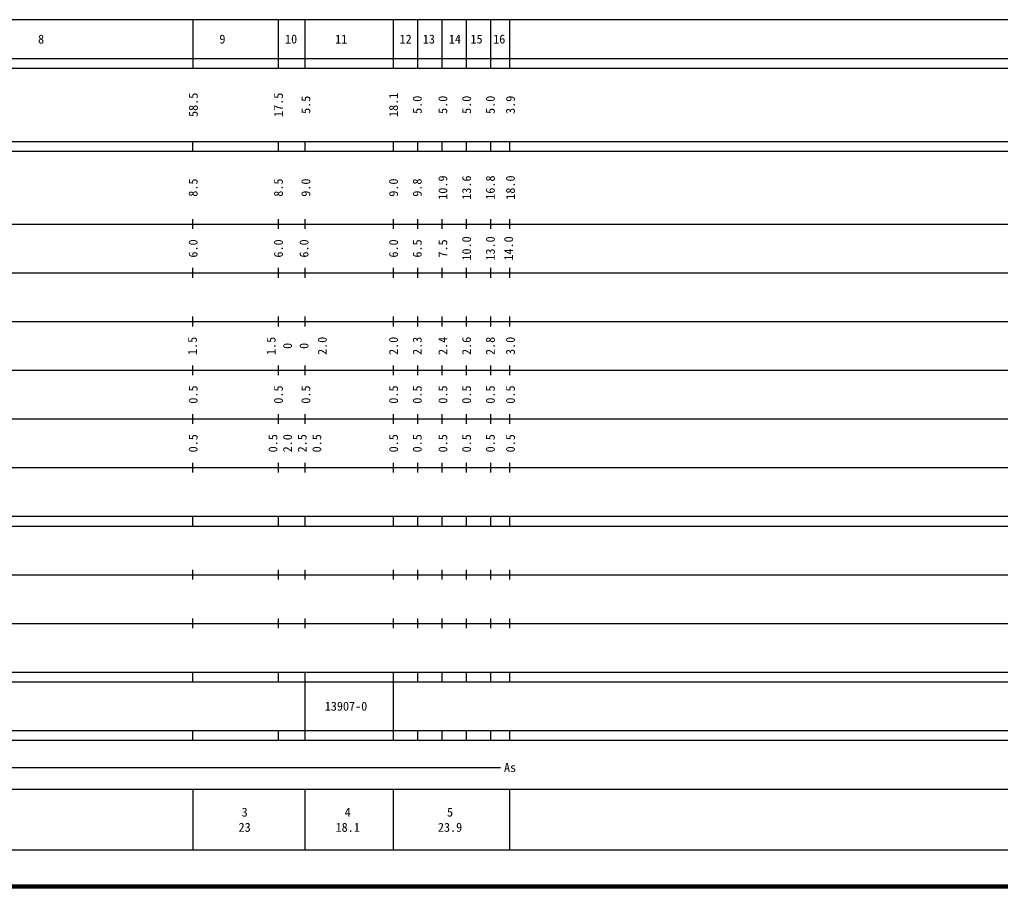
# Model space of a CAD drawing. Units: millimetres on the paper, enlarged 1000 times. Extents: x 40000 to 680000, y 20000 to 380000.
# Drawn here: x 232437 to 433750, y 20000 to 198000 of the extents above; entities that cross this region are included whole.
import ezdxf
from ezdxf.enums import TextEntityAlignment as Align

# ---------------------------------------------------------------- set-up
doc = ezdxf.new("R2010")
doc.units = ezdxf.units.MM
doc.header["$LTSCALE"] = 1000
doc.layers.add('M-TTL', color=2, linetype='Continuous', lineweight=140)
doc.layers.add('M-TTL-BAND', color=7, linetype='Continuous', lineweight=25)
doc.styles.add('ＭＳ ゴシック', font='')
doc.styles.get('ＭＳ ゴシック').set_extended_font_data('MS Gothic')

msp = doc.modelspace()

# ---------------------------------------------------------------- linework, layer by layer
at = {"layer": 'M-TTL'}
msp.add_line((40000, 20000), (680000, 20000), dxfattribs=at)
at = {"layer": 'M-TTL-BAND'}
for p, q in [((68000, 198000), (579000, 198000)), ((268000, 198000), (268000, 188000)), ((285500, 198000), (285500, 188000)), ((291000, 198000), (291000, 188000)), ((309100, 198000), (309100, 188000)), ((314100, 198000), (314100, 188000)), ((319100, 198000), (319100, 188000)), ((324100, 198000), (324100, 188000)), ((329100, 198000), (329100, 188000)), ((333000, 198000), (333000, 188000)), ((40000, 190000), (579000, 190000)), ((40000, 188000), (579000, 188000)), ((40000, 173000), (579000, 173000)), ((268000, 171000), (268000, 173000)), ((285500, 173000), (285500, 171000)), ((291000, 173000), (291000, 171000)), ((309100, 173000), (309100, 171000)), ((314100, 173000), (314100, 171000)), ((319100, 173000), (319100, 171000)), ((324100, 173000), (324100, 171000)), ((329100, 173000), (329100, 171000)), ((333000, 173000), (333000, 171000)), ((40000, 171000), (579000, 171000)), ((40000, 156000), (579000, 156000)), ((268000, 155000), (268000, 157000)), ((285500, 157000), (285500, 155000)), ((291000, 157000), (291000, 155000)), ((309100, 157000), (309100, 155000)), ((314100, 157000), (314100, 155000)), ((319100, 157000), (319100, 155000)), ((324100, 157000), (324100, 155000)), ((329100, 157000), (329100, 155000)), ((333000, 157000), (333000, 155000)), ((268000, 145000), (268000, 147000)), ((285500, 147000), (285500, 145000)), ((291000, 147000), (291000, 145000)), ((309100, 147000), (309100, 145000)), ((314100, 147000), (314100, 145000)), ((319100, 147000), (319100, 145000)), ((324100, 147000), (324100, 145000)), ((329100, 147000), (329100, 145000)), ((333000, 147000), (333000, 145000)), ((46000, 146000), (579000, 146000)), ((268000, 135000), (268000, 137000)), ((285500, 137000), (285500, 135000)), ((291000, 137000), (291000, 135000)), ((309100, 137000), (309100, 135000)), ((314100, 137000), (314100, 135000)), ((319100, 137000), (319100, 135000)), ((324100, 137000), (324100, 135000)), ((329100, 137000), (329100, 135000)), ((333000, 137000), (333000, 135000)), ((52000, 136000), (579000, 136000)), ((268000, 125000), (268000, 127000)), ((285500, 127000), (285500, 125000)), ((291000, 127000), (291000, 125000)), ((309100, 127000), (309100, 125000)), ((314100, 127000), (314100, 125000)), ((319100, 127000), (319100, 125000)), ((324100, 127000), (324100, 125000)), ((329100, 127000), (329100, 125000)), ((333000, 127000), (333000, 125000)), ((46000, 126000), (579000, 126000)), ((268000, 115000), (268000, 117000)), ((285500, 117000), (285500, 115000)), ((291000, 117000), (291000, 115000)), ((309100, 117000), (309100, 115000)), ((314100, 117000), (314100, 115000)), ((319100, 117000), (319100, 115000)), ((324100, 117000), (324100, 115000)), ((329100, 117000), (329100, 115000)), ((333000, 117000), (333000, 115000)), ((52000, 116000), (579000, 116000)), ((268000, 105000), (268000, 107000)), ((285500, 107000), (285500, 105000)), ((291000, 107000), (291000, 105000)), ((309100, 107000), (309100, 105000)), ((314100, 107000), (314100, 105000)), ((319100, 107000), (319100, 105000)), ((324100, 107000), (324100, 105000)), ((329100, 107000), (329100, 105000)), ((333000, 107000), (333000, 105000)), ((46000, 106000), (579000, 106000)), ((40000, 96000), (579000, 96000)), ((268000, 94000), (268000, 96000)), ((285500, 96000), (285500, 94000)), ((291000, 96000), (291000, 94000)), ((309100, 96000), (309100, 94000)), ((314100, 96000), (314100, 94000)), ((319100, 96000), (319100, 94000)), ((324100, 96000), (324100, 94000)), ((329100, 96000), (329100, 94000)), ((333000, 96000), (333000, 94000)), ((40000, 94000), (579000, 94000)), ((268000, 83000), (268000, 85000)), ((285500, 85000), (285500, 83000)), ((291000, 85000), (291000, 83000)), ((309100, 85000), (309100, 83000)), ((314100, 85000), (314100, 83000)), ((319100, 85000), (319100, 83000)), ((324100, 85000), (324100, 83000)), ((329100, 85000), (329100, 83000)), ((333000, 85000), (333000, 83000)), ((49000, 84000), (579000, 84000)), ((268000, 73000), (268000, 75000)), ((285500, 75000), (285500, 73000)), ((291000, 75000), (291000, 73000)), ((309100, 75000), (309100, 73000)), ((314100, 75000), (314100, 73000)), ((319100, 75000), (319100, 73000)), ((324100, 75000), (324100, 73000)), ((329100, 75000), (329100, 73000)), ((333000, 75000), (333000, 73000)), ((40000, 74000), (579000, 74000)), ((40000, 64000), (579000, 64000)), ((268000, 62000), (268000, 64000)), ((285500, 64000), (285500, 62000)), ((291000, 64000), (291000, 52000)), ((309100, 64000), (309100, 52000)), ((314100, 64000), (314100, 62000)), ((319100, 64000), (319100, 62000)), ((324100, 64000), (324100, 62000)), ((329100, 64000), (329100, 62000)), ((333000, 64000), (333000, 62000)), ((40000, 62000), (579000, 62000)), ((40000, 52000), (579000, 52000)), ((268000, 50000), (268000, 52000)), ((285500, 52000), (285500, 50000)), ((291000, 52000), (291000, 50000)), ((309100, 52000), (309100, 50000)), ((314100, 52000), (314100, 50000)), ((319100, 52000), (319100, 50000)), ((324100, 52000), (324100, 50000)), ((329100, 52000), (329100, 50000)), ((333000, 52000), (333000, 50000)), ((40000, 50000), (579000, 50000)), ((70805, 44406), (331137, 44406)), ((40000, 40000), (579000, 40000)), ((268000, 40000), (268000, 27500)), ((291000, 40000), (291000, 27500)), ((309100, 40000), (309100, 27500)), ((333000, 40000), (333000, 27500)), ((68000, 27500), (579000, 27500))]:
    msp.add_line(p, q, dxfattribs=at)

# ---------------------------------------------------------------- texts
at = {"layer": 'M-TTL-BAND', "style": 'ＭＳ ゴシック'}
for s, p in [('8', (236853, 194000)), ('9', (274066, 194000)), ('10', (288165, 194000)), ('11', (298444, 194000)), ('12', (311666, 194000)), ('13', (316444, 194000)), ('14', (321778, 194000)), ('15', (326222, 194000)), ('16', (330889, 194000)), ('13907-0', (299428, 57000)), ('As', (333104, 44406)), ('3', (278630, 35238)), ('4', (299781, 35238)), ('5', (320785, 35238)), ('23', (278630, 32131)), ('18.1', (299781, 32131)), ('23.9', (320785, 32131))]:
    msp.add_text(s, height=1833, dxfattribs=at).set_placement(p, align=Align.MIDDLE_CENTER)
for s, p in [('58.5', (268088, 180500)), ('17.5', (285553, 180500)), ('5.5', (291178, 180500)), ('18.1', (309178, 180500)), ('5.0', (314054, 180500)), ('5.0', (319304, 180500)), ('5.0', (324179, 180500)), ('5.0', (329054, 180500)), ('3.9', (333179, 180500)), ('8.5', (268045, 163500)), ('8.5', (285553, 163500)), ('9.0', (291178, 163500)), ('9.0', (309178, 163500)), ('9.8', (314054, 163500)), ('10.9', (319304, 163500)), ('13.6', (324179, 163500)), ('16.8', (329054, 163500)), ('18.0', (333179, 163500)), ('10.0', (324179, 151000)), ('13.0', (329054, 151000)), ('14.0', (332804, 151000)), ('6.0', (268045, 151000)), ('6.0', (285553, 151000)), ('6.0', (290803, 151000)), ('6.0', (309178, 151000)), ('6.5', (314054, 151000)), ('7.5', (319304, 151000)), ('1.5', (267905, 131000)), ('1.5', (284053, 131000)), ('0', (287428, 131000)), ('0', (290803, 131000)), ('2.0', (294553, 131000)), ('2.0', (309178, 131000)), ('2.3', (314054, 131000)), ('2.4', (319304, 131000)), ('2.6', (324179, 131000)), ('2.8', (329054, 131000)), ('3.0', (333179, 131000)), ('0.5', (268045, 121000)), ('0.5', (285553, 121000)), ('0.5', (291178, 121000)), ('0.5', (309178, 121000)), ('0.5', (314054, 121000)), ('0.5', (319304, 121000)), ('0.5', (324179, 121000)), ('0.5', (329054, 121000)), ('0.5', (333179, 121000)), ('2.0', (287428, 111000)), ('0.5', (268045, 111000)), ('0.5', (284428, 111000)), ('2.5', (290428, 111000)), ('0.5', (293428, 111000)), ('0.5', (309178, 111000)), ('0.5', (314054, 111000)), ('0.5', (319304, 111000)), ('0.5', (324179, 111000)), ('0.5', (329054, 111000)), ('0.5', (333179, 111000))]:
    msp.add_text(s, height=1833, rotation=90, dxfattribs=at).set_placement(p, align=Align.MIDDLE_CENTER)

doc.saveas('drawing.dxf')
